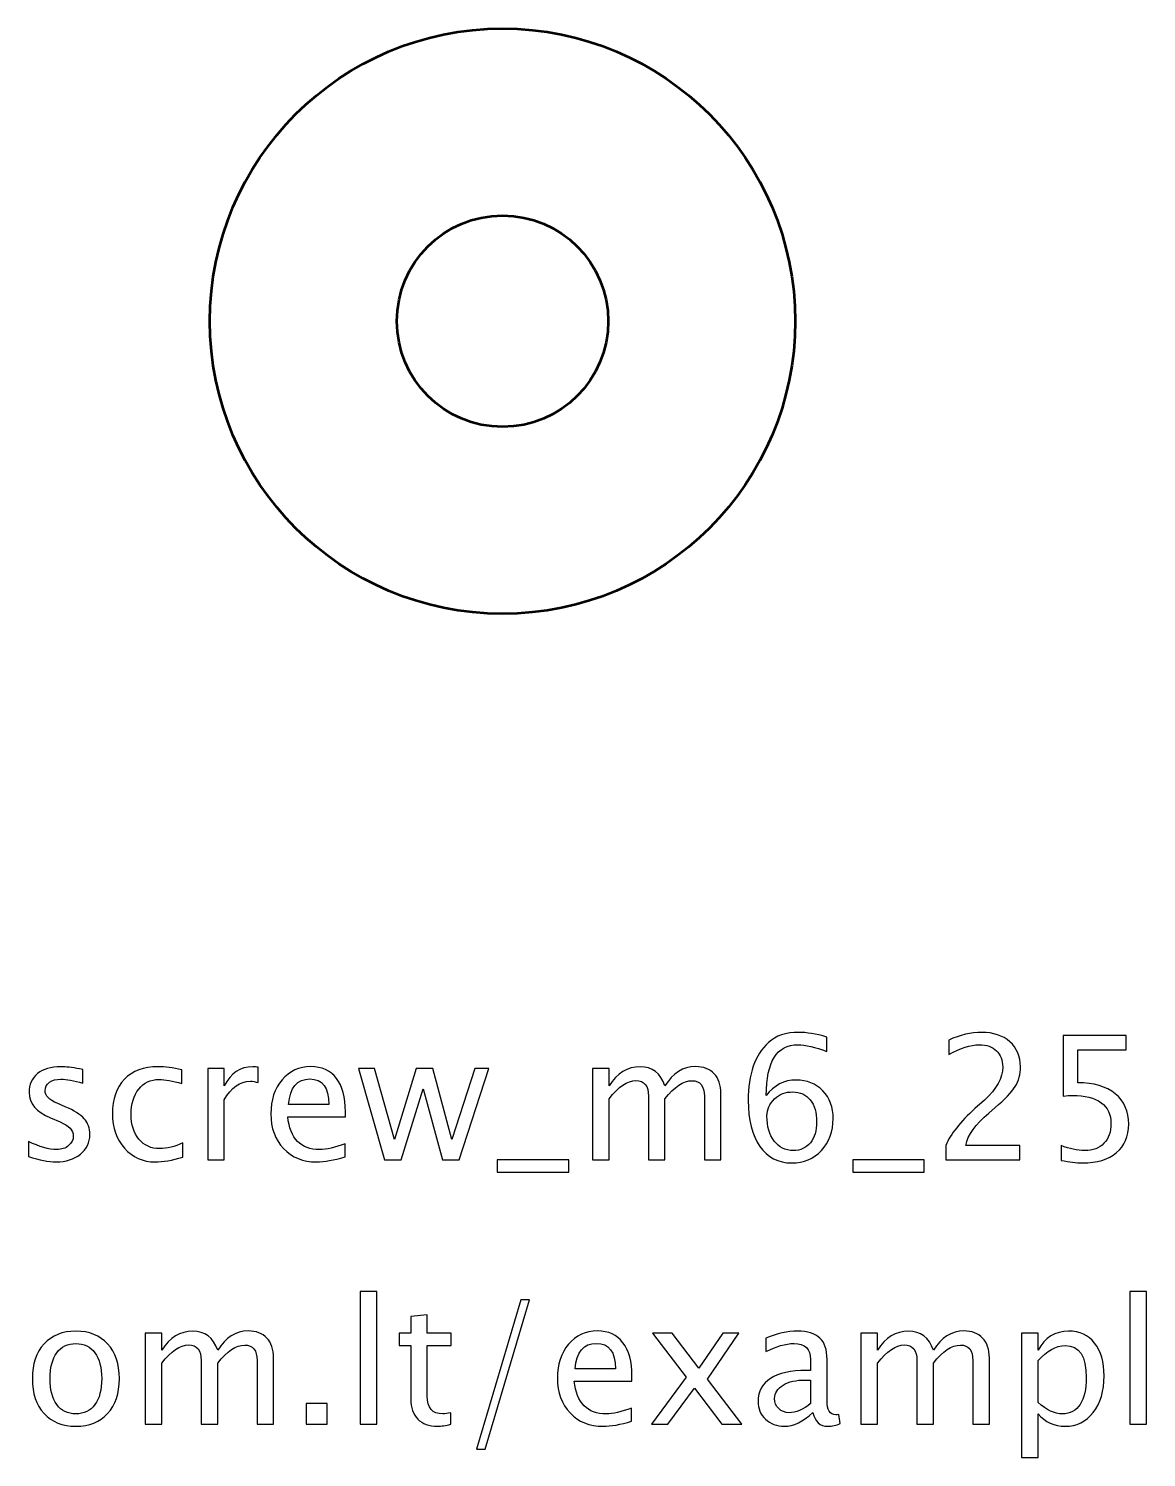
# Model space of a CAD drawing. Header units: centimetres. Extents: x -142 to 94, y -75 to 149.
# Drawn here: x -112.458 to -109.02, y 118.005 to 122.4 of the extents above; entities that cross this region are included whole.
import ezdxf

# ---------------------------------------------------------------- set-up
doc = ezdxf.new("R2010")
doc.units = ezdxf.units.CM
doc.header["$MEASUREMENT"] = 0
doc.layers.add('Layer 1', color=7, linetype='Continuous')

msp = doc.modelspace()

# ---------------------------------------------------------------- linework, layer by layer
at = {"layer": 'Layer 1', "lineweight": 53}
for centre, major_axis in [((-110.99999, 121.49999), (0, 0.90001)), ((-111, 121.5), (0, 0.325))]:
    msp.add_ellipse(centre, major_axis=major_axis, ratio=1, dxfattribs=at)
at = {"layer": 'Layer 1'}
for points, knots in [([(-110.18895, 119.1187), (-110.16461, 119.15019), (-110.13401, 119.16597), (-110.09714, 119.16597), (-110.09714, 119.16597), (-110.06372, 119.16597), (-110.03638, 119.15495), (-110.01503, 119.13281), (-110.01503, 119.13281), (-109.99379, 119.11068), (-109.98312, 119.08228), (-109.98312, 119.04762), (-109.98312, 119.04762), (-109.98312, 119.00784), (-109.99502, 118.97512), (-110.01891, 118.94946), (-110.01891, 118.94946), (-110.04281, 118.92379), (-110.07315, 118.91091), (-110.11011, 118.91091), (-110.11011, 118.91091), (-110.15209, 118.91091), (-110.18507, 118.92794), (-110.2088, 118.96189), (-110.2088, 118.96189), (-110.23261, 118.99593), (-110.24452, 119.04303), (-110.24452, 119.10309), (-110.24452, 119.10309), (-110.24452, 119.18405), (-110.2237, 119.24341), (-110.18216, 119.28133), (-110.18216, 119.28133), (-110.15958, 119.30215), (-110.12836, 119.31255), (-110.08859, 119.31255), (-110.08859, 119.31255), (-110.06548, 119.31255), (-110.03682, 119.30779), (-110.00268, 119.29827), (-110.00268, 119.29827), (-110.00268, 119.29827), (-110.00268, 119.25382), (-110.00268, 119.25382), (-110.00268, 119.25382), (-110.03876, 119.26758), (-110.06839, 119.27445), (-110.09167, 119.27445), (-110.09167, 119.27445), (-110.1565, 119.27445), (-110.18895, 119.22251), (-110.18895, 119.1187)], [0, 0, 0, 0, 0.0714286, 0.0714286, 0.0714286, 0.0714286, 0.1428571, 0.1428571, 0.1428571, 0.1428571, 0.2142857, 0.2142857, 0.2142857, 0.2142857, 0.2857143, 0.2857143, 0.2857143, 0.2857143, 0.3571429, 0.3571429, 0.3571429, 0.3571429, 0.4285714, 0.4285714, 0.4285714, 0.4285714, 0.5, 0.5, 0.5, 0.5, 0.5714286, 0.5714286, 0.5714286, 0.5714286, 0.6428571, 0.6428571, 0.6428571, 0.6428571, 0.7142857, 0.7142857, 0.7142857, 0.7142857, 0.7857143, 0.7857143, 0.7857143, 0.7857143, 0.8571429, 0.8571429, 0.8571429, 0.8571429, 1, 1, 1, 1]), ([(-109.63685, 118.92044), (-109.63685, 118.92044), (-109.63685, 118.96489), (-109.63685, 118.96489), (-109.63685, 118.96489), (-109.62203, 118.99955), (-109.59213, 119.03739), (-109.54707, 119.07822), (-109.54707, 119.07822), (-109.54707, 119.07822), (-109.51796, 119.10433), (-109.51796, 119.10433), (-109.51796, 119.10433), (-109.48048, 119.13837), (-109.46169, 119.17206), (-109.46169, 119.20557), (-109.46169, 119.20557), (-109.46169, 119.22701), (-109.46813, 119.24376), (-109.48092, 119.25602), (-109.48092, 119.25602), (-109.49371, 119.26828), (-109.51144, 119.27445), (-109.53393, 119.27445), (-109.53393, 119.27445), (-109.56021, 119.27445), (-109.59134, 119.2644), (-109.62732, 119.24429), (-109.62732, 119.24429), (-109.62732, 119.24429), (-109.62732, 119.28874), (-109.62732, 119.28874), (-109.62732, 119.28874), (-109.59337, 119.30462), (-109.55959, 119.31255), (-109.5259, 119.31255), (-109.5259, 119.31255), (-109.49009, 119.31255), (-109.46134, 119.30294), (-109.43964, 119.28363), (-109.43964, 119.28363), (-109.41804, 119.26431), (-109.40719, 119.23874), (-109.40719, 119.20681), (-109.40719, 119.20681), (-109.40719, 119.18388), (-109.41266, 119.16351), (-109.42359, 119.14578), (-109.42359, 119.14578), (-109.43462, 119.12796), (-109.45499, 119.10644), (-109.48489, 119.08104), (-109.48489, 119.08104), (-109.48489, 119.08104), (-109.50456, 119.06429), (-109.50456, 119.06429), (-109.50456, 119.06429), (-109.54548, 119.02963), (-109.56912, 118.99646), (-109.57547, 118.96489), (-109.57547, 118.96489), (-109.57547, 118.96489), (-109.40878, 118.96489), (-109.40878, 118.96489), (-109.40878, 118.96489), (-109.40878, 118.96489), (-109.40878, 118.92044), (-109.40878, 118.92044), (-109.40878, 118.92044), (-109.40878, 118.92044), (-109.63685, 118.92044), (-109.63685, 118.92044)], [0, 0, 0, 0, 0.0526316, 0.0526316, 0.0526316, 0.0526316, 0.1052632, 0.1052632, 0.1052632, 0.1052632, 0.1578947, 0.1578947, 0.1578947, 0.1578947, 0.2105263, 0.2105263, 0.2105263, 0.2105263, 0.2631579, 0.2631579, 0.2631579, 0.2631579, 0.3157895, 0.3157895, 0.3157895, 0.3157895, 0.3684211, 0.3684211, 0.3684211, 0.3684211, 0.4210526, 0.4210526, 0.4210526, 0.4210526, 0.4736842, 0.4736842, 0.4736842, 0.4736842, 0.5263158, 0.5263158, 0.5263158, 0.5263158, 0.5789474, 0.5789474, 0.5789474, 0.5789474, 0.6315789, 0.6315789, 0.6315789, 0.6315789, 0.6842105, 0.6842105, 0.6842105, 0.6842105, 0.7368421, 0.7368421, 0.7368421, 0.7368421, 0.7894737, 0.7894737, 0.7894737, 0.7894737, 0.8421053, 0.8421053, 0.8421053, 0.8421053, 0.8947368, 0.8947368, 0.8947368, 0.8947368, 1, 1, 1, 1]), ([(-109.2816, 118.91885), (-109.2816, 118.91885), (-109.2816, 118.96436), (-109.2816, 118.96436), (-109.2816, 118.96436), (-109.25629, 118.95413), (-109.2323, 118.94902), (-109.20937, 118.94902), (-109.20937, 118.94902), (-109.18432, 118.94902), (-109.16457, 118.95642), (-109.15019, 118.97124), (-109.15019, 118.97124), (-109.13581, 118.98606), (-109.12867, 119.00643), (-109.12867, 119.03236), (-109.12867, 119.03236), (-109.12867, 119.06023), (-109.13881, 119.08157), (-109.1591, 119.0963), (-109.1591, 119.0963), (-109.17938, 119.11103), (-109.20875, 119.11835), (-109.24712, 119.11835), (-109.24712, 119.11835), (-109.25602, 119.11835), (-109.26546, 119.11773), (-109.27525, 119.1165), (-109.27525, 119.1165), (-109.27525, 119.1165), (-109.27525, 119.30303), (-109.27525, 119.30303), (-109.27525, 119.30303), (-109.27525, 119.30303), (-109.08157, 119.30303), (-109.08157, 119.30303), (-109.08157, 119.30303), (-109.08157, 119.30303), (-109.08157, 119.25858), (-109.08157, 119.25858), (-109.08157, 119.25858), (-109.08157, 119.25858), (-109.2308, 119.25858), (-109.2308, 119.25858), (-109.2308, 119.25858), (-109.2308, 119.25858), (-109.2308, 119.15751), (-109.2308, 119.15751), (-109.2308, 119.15751), (-109.18159, 119.15751), (-109.14322, 119.14622), (-109.11562, 119.12364), (-109.11562, 119.12364), (-109.08801, 119.10115), (-109.07417, 119.06993), (-109.07417, 119.02998), (-109.07417, 119.02998), (-109.07417, 118.99276), (-109.08669, 118.96366), (-109.11174, 118.94258), (-109.11174, 118.94258), (-109.13679, 118.9215), (-109.17136, 118.91091), (-109.21546, 118.91091), (-109.21546, 118.91091), (-109.23512, 118.91091), (-109.25717, 118.91356), (-109.2816, 118.91885)], [0, 0, 0, 0, 0.0555556, 0.0555556, 0.0555556, 0.0555556, 0.1111111, 0.1111111, 0.1111111, 0.1111111, 0.1666667, 0.1666667, 0.1666667, 0.1666667, 0.2222222, 0.2222222, 0.2222222, 0.2222222, 0.2777778, 0.2777778, 0.2777778, 0.2777778, 0.3333333, 0.3333333, 0.3333333, 0.3333333, 0.3888889, 0.3888889, 0.3888889, 0.3888889, 0.4444444, 0.4444444, 0.4444444, 0.4444444, 0.5, 0.5, 0.5, 0.5, 0.5555556, 0.5555556, 0.5555556, 0.5555556, 0.6111111, 0.6111111, 0.6111111, 0.6111111, 0.6666667, 0.6666667, 0.6666667, 0.6666667, 0.7222222, 0.7222222, 0.7222222, 0.7222222, 0.7777778, 0.7777778, 0.7777778, 0.7777778, 0.8333333, 0.8333333, 0.8333333, 0.8333333, 0.8888889, 0.8888889, 0.8888889, 0.8888889, 1, 1, 1, 1]), ([(-112.45778, 118.93049), (-112.45778, 118.93049), (-112.45778, 118.97706), (-112.45778, 118.97706), (-112.45778, 118.97706), (-112.42453, 118.96048), (-112.39569, 118.95219), (-112.37109, 118.95219), (-112.37109, 118.95219), (-112.35645, 118.95219), (-112.34428, 118.95616), (-112.33466, 118.9641), (-112.33466, 118.9641), (-112.32505, 118.97195), (-112.3202, 118.98182), (-112.3202, 118.99373), (-112.3202, 118.99373), (-112.3202, 119.0111), (-112.33369, 119.02548), (-112.36068, 119.03686), (-112.36068, 119.03686), (-112.36068, 119.03686), (-112.3904, 119.04947), (-112.3904, 119.04947), (-112.3904, 119.04947), (-112.43424, 119.06764), (-112.4562, 119.09392), (-112.4562, 119.12805), (-112.4562, 119.12805), (-112.4562, 119.15248), (-112.44755, 119.17171), (-112.43027, 119.18573), (-112.43027, 119.18573), (-112.41298, 119.19975), (-112.38926, 119.20672), (-112.35918, 119.20672), (-112.35918, 119.20672), (-112.34357, 119.20672), (-112.32417, 119.2046), (-112.30115, 119.20028), (-112.30115, 119.20028), (-112.30115, 119.20028), (-112.29057, 119.19825), (-112.29057, 119.19825), (-112.29057, 119.19825), (-112.29057, 119.19825), (-112.29057, 119.15592), (-112.29057, 119.15592), (-112.29057, 119.15592), (-112.31888, 119.16439), (-112.34145, 119.16862), (-112.3583, 119.16862), (-112.3583, 119.16862), (-112.37312, 119.16862), (-112.38485, 119.16536), (-112.39375, 119.15892), (-112.39375, 119.15892), (-112.40257, 119.15248), (-112.40698, 119.14384), (-112.40698, 119.13299), (-112.40698, 119.13299), (-112.40698, 119.11773), (-112.39464, 119.10477), (-112.36985, 119.09427), (-112.36985, 119.09427), (-112.36985, 119.09427), (-112.34542, 119.08395), (-112.34542, 119.08395), (-112.34542, 119.08395), (-112.31773, 119.07231), (-112.29815, 119.05996), (-112.28669, 119.047), (-112.28669, 119.047), (-112.27513, 119.03404), (-112.2694, 119.01781), (-112.2694, 118.9984), (-112.2694, 118.9984), (-112.2694, 118.9738), (-112.2791, 118.9536), (-112.29859, 118.93781), (-112.29859, 118.93781), (-112.31799, 118.92203), (-112.34287, 118.91409), (-112.37312, 118.91409), (-112.37312, 118.91409), (-112.3964, 118.91409), (-112.42453, 118.91956), (-112.45778, 118.93049)], [0, 0, 0, 0, 0.0434783, 0.0434783, 0.0434783, 0.0434783, 0.0869565, 0.0869565, 0.0869565, 0.0869565, 0.1304348, 0.1304348, 0.1304348, 0.1304348, 0.173913, 0.173913, 0.173913, 0.173913, 0.2173913, 0.2173913, 0.2173913, 0.2173913, 0.2608696, 0.2608696, 0.2608696, 0.2608696, 0.3043478, 0.3043478, 0.3043478, 0.3043478, 0.3478261, 0.3478261, 0.3478261, 0.3478261, 0.3913043, 0.3913043, 0.3913043, 0.3913043, 0.4347826, 0.4347826, 0.4347826, 0.4347826, 0.4782609, 0.4782609, 0.4782609, 0.4782609, 0.5217391, 0.5217391, 0.5217391, 0.5217391, 0.5652174, 0.5652174, 0.5652174, 0.5652174, 0.6086957, 0.6086957, 0.6086957, 0.6086957, 0.6521739, 0.6521739, 0.6521739, 0.6521739, 0.6956522, 0.6956522, 0.6956522, 0.6956522, 0.7391304, 0.7391304, 0.7391304, 0.7391304, 0.7826087, 0.7826087, 0.7826087, 0.7826087, 0.826087, 0.826087, 0.826087, 0.826087, 0.8695652, 0.8695652, 0.8695652, 0.8695652, 0.9130435, 0.9130435, 0.9130435, 0.9130435, 1, 1, 1, 1]), ([(-111.98321, 118.92891), (-112.0161, 118.91903), (-112.0445, 118.91409), (-112.0684, 118.91409), (-112.0684, 118.91409), (-112.10633, 118.91409), (-112.13772, 118.92811), (-112.16268, 118.95607), (-112.16268, 118.95607), (-112.18764, 118.98412), (-112.20016, 119.01948), (-112.20016, 119.06208), (-112.20016, 119.06208), (-112.20016, 119.10759), (-112.18782, 119.14313), (-112.16312, 119.16853), (-112.16312, 119.16853), (-112.13843, 119.19402), (-112.10394, 119.20672), (-112.05967, 119.20672), (-112.05967, 119.20672), (-112.03789, 119.20672), (-112.01337, 119.20372), (-111.98638, 119.19773), (-111.98638, 119.19773), (-111.98638, 119.19773), (-111.98638, 119.15486), (-111.98638, 119.15486), (-111.98638, 119.15486), (-112.01504, 119.16333), (-112.03842, 119.16756), (-112.05641, 119.16756), (-112.05641, 119.16756), (-112.08251, 119.16756), (-112.10341, 119.15777), (-112.11903, 119.13828), (-112.11903, 119.13828), (-112.13464, 119.11879), (-112.14249, 119.09277), (-112.14249, 119.06032), (-112.14249, 119.06032), (-112.14249, 119.02883), (-112.13437, 119.00343), (-112.11823, 118.98394), (-112.11823, 118.98394), (-112.10209, 118.96454), (-112.08101, 118.95484), (-112.05482, 118.95484), (-112.05482, 118.95484), (-112.03162, 118.95484), (-112.00781, 118.96083), (-111.98321, 118.97283), (-111.98321, 118.97283), (-111.98321, 118.97283), (-111.98321, 118.92891), (-111.98321, 118.92891)], [0, 0, 0, 0, 0.0666667, 0.0666667, 0.0666667, 0.0666667, 0.1333333, 0.1333333, 0.1333333, 0.1333333, 0.2, 0.2, 0.2, 0.2, 0.2666667, 0.2666667, 0.2666667, 0.2666667, 0.3333333, 0.3333333, 0.3333333, 0.3333333, 0.4, 0.4, 0.4, 0.4, 0.4666667, 0.4666667, 0.4666667, 0.4666667, 0.5333333, 0.5333333, 0.5333333, 0.5333333, 0.6, 0.6, 0.6, 0.6, 0.6666667, 0.6666667, 0.6666667, 0.6666667, 0.7333333, 0.7333333, 0.7333333, 0.7333333, 0.8, 0.8, 0.8, 0.8, 0.8666667, 0.8666667, 0.8666667, 0.8666667, 1, 1, 1, 1]), ([(-111.90692, 118.92044), (-111.90692, 118.92044), (-111.90692, 119.2009), (-111.90692, 119.2009), (-111.90692, 119.2009), (-111.90692, 119.2009), (-111.85612, 119.2009), (-111.85612, 119.2009), (-111.85612, 119.2009), (-111.85612, 119.2009), (-111.85612, 119.14789), (-111.85612, 119.14789), (-111.85612, 119.14789), (-111.83592, 119.18714), (-111.80664, 119.20672), (-111.76819, 119.20672), (-111.76819, 119.20672), (-111.76299, 119.20672), (-111.75752, 119.20628), (-111.75187, 119.2054), (-111.75187, 119.2054), (-111.75187, 119.2054), (-111.75187, 119.15786), (-111.75187, 119.15786), (-111.75187, 119.15786), (-111.76069, 119.16077), (-111.76845, 119.16227), (-111.77516, 119.16227), (-111.77516, 119.16227), (-111.80744, 119.16227), (-111.83442, 119.14322), (-111.85612, 119.10503), (-111.85612, 119.10503), (-111.85612, 119.10503), (-111.85612, 118.92044), (-111.85612, 118.92044), (-111.85612, 118.92044), (-111.85612, 118.92044), (-111.90692, 118.92044), (-111.90692, 118.92044)], [0, 0, 0, 0, 0.0909091, 0.0909091, 0.0909091, 0.0909091, 0.1818182, 0.1818182, 0.1818182, 0.1818182, 0.2727273, 0.2727273, 0.2727273, 0.2727273, 0.3636364, 0.3636364, 0.3636364, 0.3636364, 0.4545455, 0.4545455, 0.4545455, 0.4545455, 0.5454545, 0.5454545, 0.5454545, 0.5454545, 0.6363636, 0.6363636, 0.6363636, 0.6363636, 0.7272727, 0.7272727, 0.7272727, 0.7272727, 0.8181818, 0.8181818, 0.8181818, 0.8181818, 1, 1, 1, 1]), ([(-111.48455, 118.92944), (-111.51868, 118.91921), (-111.54788, 118.91409), (-111.57222, 118.91409), (-111.57222, 118.91409), (-111.61376, 118.91409), (-111.64754, 118.92785), (-111.67355, 118.95528), (-111.67355, 118.95528), (-111.69957, 118.98271), (-111.71262, 119.01825), (-111.71262, 119.06199), (-111.71262, 119.06199), (-111.71262, 119.10441), (-111.70116, 119.13925), (-111.67814, 119.1665), (-111.67814, 119.1665), (-111.65512, 119.19367), (-111.62566, 119.20725), (-111.58977, 119.20725), (-111.58977, 119.20725), (-111.55581, 119.20725), (-111.52953, 119.19517), (-111.51101, 119.171), (-111.51101, 119.171), (-111.49249, 119.14684), (-111.48323, 119.11262), (-111.48323, 119.06825), (-111.48323, 119.06825), (-111.48323, 119.06825), (-111.48349, 119.05273), (-111.48349, 119.05273), (-111.48349, 119.05273), (-111.48349, 119.05273), (-111.66077, 119.05273), (-111.66077, 119.05273), (-111.66077, 119.05273), (-111.65336, 118.9857), (-111.62064, 118.95219), (-111.56269, 118.95219), (-111.56269, 118.95219), (-111.54144, 118.95219), (-111.51542, 118.95819), (-111.48455, 118.97018), (-111.48455, 118.97018), (-111.48455, 118.97018), (-111.48455, 118.92944), (-111.48455, 118.92944)], [0, 0, 0, 0, 0.0769231, 0.0769231, 0.0769231, 0.0769231, 0.1538462, 0.1538462, 0.1538462, 0.1538462, 0.2307692, 0.2307692, 0.2307692, 0.2307692, 0.3076923, 0.3076923, 0.3076923, 0.3076923, 0.3846154, 0.3846154, 0.3846154, 0.3846154, 0.4615385, 0.4615385, 0.4615385, 0.4615385, 0.5384615, 0.5384615, 0.5384615, 0.5384615, 0.6153846, 0.6153846, 0.6153846, 0.6153846, 0.6923077, 0.6923077, 0.6923077, 0.6923077, 0.7692308, 0.7692308, 0.7692308, 0.7692308, 0.8461538, 0.8461538, 0.8461538, 0.8461538, 1, 1, 1, 1]), ([(-111.36275, 118.92044), (-111.36275, 118.92044), (-111.44318, 119.2009), (-111.44318, 119.2009), (-111.44318, 119.2009), (-111.44318, 119.2009), (-111.39362, 119.2009), (-111.39362, 119.2009), (-111.39362, 119.2009), (-111.39362, 119.2009), (-111.33197, 118.98315), (-111.33197, 118.98315), (-111.33197, 118.98315), (-111.33197, 118.98315), (-111.26547, 119.2009), (-111.26547, 119.2009), (-111.26547, 119.2009), (-111.26547, 119.2009), (-111.21467, 119.2009), (-111.21467, 119.2009), (-111.21467, 119.2009), (-111.21467, 119.2009), (-111.15621, 118.9835), (-111.15621, 118.9835), (-111.15621, 118.9835), (-111.15621, 118.9835), (-111.08548, 119.2009), (-111.08548, 119.2009), (-111.08548, 119.2009), (-111.08548, 119.2009), (-111.04208, 119.2009), (-111.04208, 119.2009), (-111.04208, 119.2009), (-111.04208, 119.2009), (-111.13363, 118.92044), (-111.13363, 118.92044), (-111.13363, 118.92044), (-111.13363, 118.92044), (-111.18442, 118.92044), (-111.18442, 118.92044), (-111.18442, 118.92044), (-111.18442, 118.92044), (-111.24457, 119.13916), (-111.24457, 119.13916), (-111.24457, 119.13916), (-111.24457, 119.13916), (-111.31195, 118.92044), (-111.31195, 118.92044), (-111.31195, 118.92044), (-111.31195, 118.92044), (-111.36275, 118.92044), (-111.36275, 118.92044)], [0, 0, 0, 0, 0.0714286, 0.0714286, 0.0714286, 0.0714286, 0.1428571, 0.1428571, 0.1428571, 0.1428571, 0.2142857, 0.2142857, 0.2142857, 0.2142857, 0.2857143, 0.2857143, 0.2857143, 0.2857143, 0.3571429, 0.3571429, 0.3571429, 0.3571429, 0.4285714, 0.4285714, 0.4285714, 0.4285714, 0.5, 0.5, 0.5, 0.5, 0.5714286, 0.5714286, 0.5714286, 0.5714286, 0.6428571, 0.6428571, 0.6428571, 0.6428571, 0.7142857, 0.7142857, 0.7142857, 0.7142857, 0.7857143, 0.7857143, 0.7857143, 0.7857143, 0.8571429, 0.8571429, 0.8571429, 0.8571429, 1, 1, 1, 1]), ([(-110.72324, 118.92044), (-110.72324, 118.92044), (-110.72324, 119.2009), (-110.72324, 119.2009), (-110.72324, 119.2009), (-110.72324, 119.2009), (-110.67244, 119.2009), (-110.67244, 119.2009), (-110.67244, 119.2009), (-110.67244, 119.2009), (-110.67244, 119.14789), (-110.67244, 119.14789), (-110.67244, 119.14789), (-110.64766, 119.18714), (-110.61591, 119.20672), (-110.57701, 119.20672), (-110.57701, 119.20672), (-110.53953, 119.20672), (-110.51404, 119.18714), (-110.50046, 119.14789), (-110.50046, 119.14789), (-110.47639, 119.18749), (-110.44499, 119.20725), (-110.40645, 119.20725), (-110.40645, 119.20725), (-110.38185, 119.20725), (-110.36271, 119.20002), (-110.34904, 119.18547), (-110.34904, 119.18547), (-110.33537, 119.17091), (-110.32849, 119.15054), (-110.32849, 119.12435), (-110.32849, 119.12435), (-110.32849, 119.12435), (-110.32849, 118.92044), (-110.32849, 118.92044), (-110.32849, 118.92044), (-110.32849, 118.92044), (-110.37929, 118.92044), (-110.37929, 118.92044), (-110.37929, 118.92044), (-110.37929, 118.92044), (-110.37929, 119.11597), (-110.37929, 119.11597), (-110.37929, 119.11597), (-110.37929, 119.14789), (-110.39199, 119.16386), (-110.41739, 119.16386), (-110.41739, 119.16386), (-110.44376, 119.16386), (-110.47145, 119.14525), (-110.50046, 119.10794), (-110.50046, 119.10794), (-110.50046, 119.10794), (-110.50046, 118.92044), (-110.50046, 118.92044), (-110.50046, 118.92044), (-110.50046, 118.92044), (-110.55126, 118.92044), (-110.55126, 118.92044), (-110.55126, 118.92044), (-110.55126, 118.92044), (-110.55126, 119.11614), (-110.55126, 119.11614), (-110.55126, 119.11614), (-110.55126, 119.14834), (-110.56414, 119.16439), (-110.58998, 119.16439), (-110.58998, 119.16439), (-110.61564, 119.16439), (-110.64316, 119.14569), (-110.67244, 119.10821), (-110.67244, 119.10821), (-110.67244, 119.10821), (-110.67244, 118.92044), (-110.67244, 118.92044), (-110.67244, 118.92044), (-110.67244, 118.92044), (-110.72324, 118.92044), (-110.72324, 118.92044)], [0, 0, 0, 0, 0.047619, 0.047619, 0.047619, 0.047619, 0.0952381, 0.0952381, 0.0952381, 0.0952381, 0.1428571, 0.1428571, 0.1428571, 0.1428571, 0.1904762, 0.1904762, 0.1904762, 0.1904762, 0.2380952, 0.2380952, 0.2380952, 0.2380952, 0.2857143, 0.2857143, 0.2857143, 0.2857143, 0.3333333, 0.3333333, 0.3333333, 0.3333333, 0.3809524, 0.3809524, 0.3809524, 0.3809524, 0.4285714, 0.4285714, 0.4285714, 0.4285714, 0.4761905, 0.4761905, 0.4761905, 0.4761905, 0.5238095, 0.5238095, 0.5238095, 0.5238095, 0.5714286, 0.5714286, 0.5714286, 0.5714286, 0.6190476, 0.6190476, 0.6190476, 0.6190476, 0.6666667, 0.6666667, 0.6666667, 0.6666667, 0.7142857, 0.7142857, 0.7142857, 0.7142857, 0.7619048, 0.7619048, 0.7619048, 0.7619048, 0.8095238, 0.8095238, 0.8095238, 0.8095238, 0.8571429, 0.8571429, 0.8571429, 0.8571429, 0.9047619, 0.9047619, 0.9047619, 0.9047619, 1, 1, 1, 1]), ([(-111.65812, 119.09083), (-111.65812, 119.09083), (-111.53429, 119.09083), (-111.53429, 119.09083), (-111.53429, 119.09083), (-111.53429, 119.14304), (-111.55379, 119.16915), (-111.59268, 119.16915), (-111.59268, 119.16915), (-111.63184, 119.16915), (-111.65362, 119.14304), (-111.65812, 119.09083)], [0, 0, 0, 0, 0.25, 0.25, 0.25, 0.25, 0.5, 0.5, 0.5, 0.5, 1, 1, 1, 1]), ([(-110.03391, 119.03756), (-110.03391, 119.06587), (-110.04043, 119.08828), (-110.05357, 119.10477), (-110.05357, 119.10477), (-110.06671, 119.12126), (-110.08471, 119.12946), (-110.10755, 119.12946), (-110.10755, 119.12946), (-110.12933, 119.12946), (-110.14794, 119.12223), (-110.16346, 119.10768), (-110.16346, 119.10768), (-110.17907, 119.09321), (-110.18684, 119.07575), (-110.18684, 119.05538), (-110.18684, 119.05538), (-110.18684, 119.02328), (-110.17943, 118.99752), (-110.1647, 118.97812), (-110.1647, 118.97812), (-110.14988, 118.95872), (-110.1303, 118.94902), (-110.10596, 118.94902), (-110.10596, 118.94902), (-110.08382, 118.94902), (-110.06627, 118.95695), (-110.05331, 118.97283), (-110.05331, 118.97283), (-110.04034, 118.9887), (-110.03391, 119.01031), (-110.03391, 119.03756)], [0, 0, 0, 0, 0.1111111, 0.1111111, 0.1111111, 0.1111111, 0.2222222, 0.2222222, 0.2222222, 0.2222222, 0.3333333, 0.3333333, 0.3333333, 0.3333333, 0.4444444, 0.4444444, 0.4444444, 0.4444444, 0.5555556, 0.5555556, 0.5555556, 0.5555556, 0.6666667, 0.6666667, 0.6666667, 0.6666667, 0.7777778, 0.7777778, 0.7777778, 0.7777778, 1, 1, 1, 1]), ([(-111.0164, 118.88234), (-111.0164, 118.88234), (-111.0164, 118.92044), (-111.0164, 118.92044), (-111.0164, 118.92044), (-111.0164, 118.92044), (-110.79627, 118.92044), (-110.79627, 118.92044), (-110.79627, 118.92044), (-110.79627, 118.92044), (-110.79627, 118.88234), (-110.79627, 118.88234), (-110.79627, 118.88234), (-110.79627, 118.88234), (-111.0164, 118.88234), (-111.0164, 118.88234)], [0, 0, 0, 0, 0.2, 0.2, 0.2, 0.2, 0.4, 0.4, 0.4, 0.4, 0.6, 0.6, 0.6, 0.6, 1, 1, 1, 1]), ([(-109.92313, 118.88234), (-109.92313, 118.88234), (-109.92313, 118.92044), (-109.92313, 118.92044), (-109.92313, 118.92044), (-109.92313, 118.92044), (-109.703, 118.92044), (-109.703, 118.92044), (-109.703, 118.92044), (-109.703, 118.92044), (-109.703, 118.88234), (-109.703, 118.88234), (-109.703, 118.88234), (-109.703, 118.88234), (-109.92313, 118.88234), (-109.92313, 118.88234)], [0, 0, 0, 0, 0.2, 0.2, 0.2, 0.2, 0.4, 0.4, 0.4, 0.4, 0.6, 0.6, 0.6, 0.6, 1, 1, 1, 1]), ([(-111.43746, 118.10729), (-111.43746, 118.10729), (-111.43746, 118.51528), (-111.43746, 118.51528), (-111.43746, 118.51528), (-111.43746, 118.51528), (-111.38666, 118.51528), (-111.38666, 118.51528), (-111.38666, 118.51528), (-111.38666, 118.51528), (-111.38666, 118.10729), (-111.38666, 118.10729), (-111.38666, 118.10729), (-111.38666, 118.10729), (-111.43746, 118.10729), (-111.43746, 118.10729)], [0, 0, 0, 0, 0.2, 0.2, 0.2, 0.2, 0.4, 0.4, 0.4, 0.4, 0.6, 0.6, 0.6, 0.6, 1, 1, 1, 1]), ([(-111.08027, 118.03056), (-111.08027, 118.03056), (-110.94418, 118.48988), (-110.94418, 118.48988), (-110.94418, 118.48988), (-110.94418, 118.48988), (-110.91729, 118.48988), (-110.91729, 118.48988), (-110.91729, 118.48988), (-110.91729, 118.48988), (-111.05337, 118.03056), (-111.05337, 118.03056), (-111.05337, 118.03056), (-111.05337, 118.03056), (-111.08027, 118.03056), (-111.08027, 118.03056)], [0, 0, 0, 0, 0.2, 0.2, 0.2, 0.2, 0.4, 0.4, 0.4, 0.4, 0.6, 0.6, 0.6, 0.6, 1, 1, 1, 1]), ([(-109.07048, 118.10729), (-109.07048, 118.10729), (-109.07048, 118.51528), (-109.07048, 118.51528), (-109.07048, 118.51528), (-109.07048, 118.51528), (-109.01968, 118.51528), (-109.01968, 118.51528), (-109.01968, 118.51528), (-109.01968, 118.51528), (-109.01968, 118.10729), (-109.01968, 118.10729), (-109.01968, 118.10729), (-109.01968, 118.10729), (-109.07048, 118.10729), (-109.07048, 118.10729)], [0, 0, 0, 0, 0.2, 0.2, 0.2, 0.2, 0.4, 0.4, 0.4, 0.4, 0.6, 0.6, 0.6, 0.6, 1, 1, 1, 1]), ([(-111.15912, 118.10738), (-111.17482, 118.10306), (-111.18849, 118.10094), (-111.20004, 118.10094), (-111.20004, 118.10094), (-111.22597, 118.10094), (-111.24616, 118.10835), (-111.26063, 118.12317), (-111.26063, 118.12317), (-111.27518, 118.13798), (-111.28241, 118.15853), (-111.28241, 118.1849), (-111.28241, 118.1849), (-111.28241, 118.1849), (-111.28241, 118.34965), (-111.28241, 118.34965), (-111.28241, 118.34965), (-111.28241, 118.34965), (-111.31751, 118.34965), (-111.31751, 118.34965), (-111.31751, 118.34965), (-111.31751, 118.34965), (-111.31751, 118.38775), (-111.31751, 118.38775), (-111.31751, 118.38775), (-111.31751, 118.38775), (-111.28241, 118.38775), (-111.28241, 118.38775), (-111.28241, 118.38775), (-111.28241, 118.38775), (-111.28241, 118.43846), (-111.28241, 118.43846), (-111.28241, 118.43846), (-111.28241, 118.43846), (-111.23161, 118.44331), (-111.23161, 118.44331), (-111.23161, 118.44331), (-111.23161, 118.44331), (-111.23161, 118.38775), (-111.23161, 118.38775), (-111.23161, 118.38775), (-111.23161, 118.38775), (-111.15806, 118.38775), (-111.15806, 118.38775), (-111.15806, 118.38775), (-111.15806, 118.38775), (-111.15806, 118.34965), (-111.15806, 118.34965), (-111.15806, 118.34965), (-111.15806, 118.34965), (-111.23161, 118.34965), (-111.23161, 118.34965), (-111.23161, 118.34965), (-111.23161, 118.34965), (-111.23161, 118.19407), (-111.23161, 118.19407), (-111.23161, 118.19407), (-111.23161, 118.15738), (-111.21565, 118.13904), (-111.18381, 118.13904), (-111.18381, 118.13904), (-111.17702, 118.13904), (-111.16882, 118.14019), (-111.15912, 118.14239), (-111.15912, 118.14239), (-111.15912, 118.14239), (-111.15912, 118.10738), (-111.15912, 118.10738)], [0, 0, 0, 0, 0.0555556, 0.0555556, 0.0555556, 0.0555556, 0.1111111, 0.1111111, 0.1111111, 0.1111111, 0.1666667, 0.1666667, 0.1666667, 0.1666667, 0.2222222, 0.2222222, 0.2222222, 0.2222222, 0.2777778, 0.2777778, 0.2777778, 0.2777778, 0.3333333, 0.3333333, 0.3333333, 0.3333333, 0.3888889, 0.3888889, 0.3888889, 0.3888889, 0.4444444, 0.4444444, 0.4444444, 0.4444444, 0.5, 0.5, 0.5, 0.5, 0.5555556, 0.5555556, 0.5555556, 0.5555556, 0.6111111, 0.6111111, 0.6111111, 0.6111111, 0.6666667, 0.6666667, 0.6666667, 0.6666667, 0.7222222, 0.7222222, 0.7222222, 0.7222222, 0.7777778, 0.7777778, 0.7777778, 0.7777778, 0.8333333, 0.8333333, 0.8333333, 0.8333333, 0.8888889, 0.8888889, 0.8888889, 0.8888889, 1, 1, 1, 1]), ([(-112.31235, 118.10094), (-112.35354, 118.10094), (-112.38617, 118.11408), (-112.41016, 118.14036), (-112.41016, 118.14036), (-112.43424, 118.16665), (-112.44623, 118.20236), (-112.44623, 118.24743), (-112.44623, 118.24743), (-112.44623, 118.29241), (-112.43424, 118.32804), (-112.41016, 118.35424), (-112.41016, 118.35424), (-112.38617, 118.38043), (-112.35354, 118.39357), (-112.31235, 118.39357), (-112.31235, 118.39357), (-112.27117, 118.39357), (-112.23854, 118.38043), (-112.21455, 118.35424), (-112.21455, 118.35424), (-112.19048, 118.32804), (-112.17848, 118.29241), (-112.17848, 118.24743), (-112.17848, 118.24743), (-112.17848, 118.20236), (-112.19048, 118.16665), (-112.21455, 118.14036), (-112.21455, 118.14036), (-112.23854, 118.11408), (-112.27117, 118.10094), (-112.31235, 118.10094)], [0, 0, 0, 0, 0.1111111, 0.1111111, 0.1111111, 0.1111111, 0.2222222, 0.2222222, 0.2222222, 0.2222222, 0.3333333, 0.3333333, 0.3333333, 0.3333333, 0.4444444, 0.4444444, 0.4444444, 0.4444444, 0.5555556, 0.5555556, 0.5555556, 0.5555556, 0.6666667, 0.6666667, 0.6666667, 0.6666667, 0.7777778, 0.7777778, 0.7777778, 0.7777778, 1, 1, 1, 1]), ([(-112.31244, 118.13904), (-112.28731, 118.13904), (-112.26773, 118.14848), (-112.25379, 118.16744), (-112.25379, 118.16744), (-112.23995, 118.18631), (-112.23298, 118.21304), (-112.23298, 118.24743), (-112.23298, 118.24743), (-112.23298, 118.28174), (-112.23995, 118.30837), (-112.25379, 118.32725), (-112.25379, 118.32725), (-112.26773, 118.34603), (-112.28731, 118.35547), (-112.31244, 118.35547), (-112.31244, 118.35547), (-112.33767, 118.35547), (-112.35725, 118.34603), (-112.371, 118.32725), (-112.371, 118.32725), (-112.38485, 118.30837), (-112.39173, 118.28174), (-112.39173, 118.24743), (-112.39173, 118.24743), (-112.39173, 118.21304), (-112.38485, 118.18631), (-112.371, 118.16744), (-112.371, 118.16744), (-112.35725, 118.14848), (-112.33767, 118.13904), (-112.31244, 118.13904)], [0, 0, 0, 0, 0.1111111, 0.1111111, 0.1111111, 0.1111111, 0.2222222, 0.2222222, 0.2222222, 0.2222222, 0.3333333, 0.3333333, 0.3333333, 0.3333333, 0.4444444, 0.4444444, 0.4444444, 0.4444444, 0.5555556, 0.5555556, 0.5555556, 0.5555556, 0.6666667, 0.6666667, 0.6666667, 0.6666667, 0.7777778, 0.7777778, 0.7777778, 0.7777778, 1, 1, 1, 1]), ([(-112.09892, 118.10729), (-112.09892, 118.10729), (-112.09892, 118.38775), (-112.09892, 118.38775), (-112.09892, 118.38775), (-112.09892, 118.38775), (-112.04812, 118.38775), (-112.04812, 118.38775), (-112.04812, 118.38775), (-112.04812, 118.38775), (-112.04812, 118.33474), (-112.04812, 118.33474), (-112.04812, 118.33474), (-112.02334, 118.37399), (-111.99159, 118.39357), (-111.95269, 118.39357), (-111.95269, 118.39357), (-111.91521, 118.39357), (-111.88972, 118.37399), (-111.87614, 118.33474), (-111.87614, 118.33474), (-111.85207, 118.37434), (-111.82067, 118.3941), (-111.78213, 118.3941), (-111.78213, 118.3941), (-111.75753, 118.3941), (-111.73839, 118.38687), (-111.72472, 118.37232), (-111.72472, 118.37232), (-111.71105, 118.35776), (-111.70417, 118.33739), (-111.70417, 118.3112), (-111.70417, 118.3112), (-111.70417, 118.3112), (-111.70417, 118.10729), (-111.70417, 118.10729), (-111.70417, 118.10729), (-111.70417, 118.10729), (-111.75497, 118.10729), (-111.75497, 118.10729), (-111.75497, 118.10729), (-111.75497, 118.10729), (-111.75497, 118.30282), (-111.75497, 118.30282), (-111.75497, 118.30282), (-111.75497, 118.33474), (-111.76767, 118.35071), (-111.79307, 118.35071), (-111.79307, 118.35071), (-111.81944, 118.35071), (-111.84713, 118.3321), (-111.87614, 118.29479), (-111.87614, 118.29479), (-111.87614, 118.29479), (-111.87614, 118.10729), (-111.87614, 118.10729), (-111.87614, 118.10729), (-111.87614, 118.10729), (-111.92694, 118.10729), (-111.92694, 118.10729), (-111.92694, 118.10729), (-111.92694, 118.10729), (-111.92694, 118.30299), (-111.92694, 118.30299), (-111.92694, 118.30299), (-111.92694, 118.33519), (-111.93982, 118.35124), (-111.96566, 118.35124), (-111.96566, 118.35124), (-111.99132, 118.35124), (-112.01884, 118.33254), (-112.04812, 118.29506), (-112.04812, 118.29506), (-112.04812, 118.29506), (-112.04812, 118.10729), (-112.04812, 118.10729), (-112.04812, 118.10729), (-112.04812, 118.10729), (-112.09892, 118.10729), (-112.09892, 118.10729)], [0, 0, 0, 0, 0.047619, 0.047619, 0.047619, 0.047619, 0.0952381, 0.0952381, 0.0952381, 0.0952381, 0.1428571, 0.1428571, 0.1428571, 0.1428571, 0.1904762, 0.1904762, 0.1904762, 0.1904762, 0.2380952, 0.2380952, 0.2380952, 0.2380952, 0.2857143, 0.2857143, 0.2857143, 0.2857143, 0.3333333, 0.3333333, 0.3333333, 0.3333333, 0.3809524, 0.3809524, 0.3809524, 0.3809524, 0.4285714, 0.4285714, 0.4285714, 0.4285714, 0.4761905, 0.4761905, 0.4761905, 0.4761905, 0.5238095, 0.5238095, 0.5238095, 0.5238095, 0.5714286, 0.5714286, 0.5714286, 0.5714286, 0.6190476, 0.6190476, 0.6190476, 0.6190476, 0.6666667, 0.6666667, 0.6666667, 0.6666667, 0.7142857, 0.7142857, 0.7142857, 0.7142857, 0.7619048, 0.7619048, 0.7619048, 0.7619048, 0.8095238, 0.8095238, 0.8095238, 0.8095238, 0.8571429, 0.8571429, 0.8571429, 0.8571429, 0.9047619, 0.9047619, 0.9047619, 0.9047619, 1, 1, 1, 1]), ([(-110.60331, 118.11629), (-110.63744, 118.10606), (-110.66664, 118.10094), (-110.69098, 118.10094), (-110.69098, 118.10094), (-110.73252, 118.10094), (-110.7663, 118.1147), (-110.79231, 118.14213), (-110.79231, 118.14213), (-110.81833, 118.16956), (-110.83138, 118.2051), (-110.83138, 118.24884), (-110.83138, 118.24884), (-110.83138, 118.29126), (-110.81992, 118.3261), (-110.7969, 118.35335), (-110.7969, 118.35335), (-110.77388, 118.38052), (-110.74442, 118.3941), (-110.70853, 118.3941), (-110.70853, 118.3941), (-110.67457, 118.3941), (-110.64829, 118.38202), (-110.62977, 118.35785), (-110.62977, 118.35785), (-110.61125, 118.33369), (-110.60199, 118.29947), (-110.60199, 118.2551), (-110.60199, 118.2551), (-110.60199, 118.2551), (-110.60225, 118.23958), (-110.60225, 118.23958), (-110.60225, 118.23958), (-110.60225, 118.23958), (-110.77953, 118.23958), (-110.77953, 118.23958), (-110.77953, 118.23958), (-110.77212, 118.17255), (-110.7394, 118.13904), (-110.68145, 118.13904), (-110.68145, 118.13904), (-110.6602, 118.13904), (-110.63418, 118.14504), (-110.60331, 118.15703), (-110.60331, 118.15703), (-110.60331, 118.15703), (-110.60331, 118.11629), (-110.60331, 118.11629)], [0, 0, 0, 0, 0.0769231, 0.0769231, 0.0769231, 0.0769231, 0.1538462, 0.1538462, 0.1538462, 0.1538462, 0.2307692, 0.2307692, 0.2307692, 0.2307692, 0.3076923, 0.3076923, 0.3076923, 0.3076923, 0.3846154, 0.3846154, 0.3846154, 0.3846154, 0.4615385, 0.4615385, 0.4615385, 0.4615385, 0.5384615, 0.5384615, 0.5384615, 0.5384615, 0.6153846, 0.6153846, 0.6153846, 0.6153846, 0.6923077, 0.6923077, 0.6923077, 0.6923077, 0.7692308, 0.7692308, 0.7692308, 0.7692308, 0.8461538, 0.8461538, 0.8461538, 0.8461538, 1, 1, 1, 1]), ([(-110.77688, 118.27768), (-110.77688, 118.27768), (-110.65305, 118.27768), (-110.65305, 118.27768), (-110.65305, 118.27768), (-110.65305, 118.32989), (-110.67255, 118.356), (-110.71144, 118.356), (-110.71144, 118.356), (-110.7506, 118.356), (-110.77238, 118.32989), (-110.77688, 118.27768)], [0, 0, 0, 0, 0.25, 0.25, 0.25, 0.25, 0.5, 0.5, 0.5, 0.5, 1, 1, 1, 1]), ([(-110.54237, 118.10729), (-110.54237, 118.10729), (-110.43556, 118.25202), (-110.43556, 118.25202), (-110.43556, 118.25202), (-110.43556, 118.25202), (-110.53919, 118.38775), (-110.53919, 118.38775), (-110.53919, 118.38775), (-110.53919, 118.38775), (-110.4786, 118.38775), (-110.4786, 118.38775), (-110.4786, 118.38775), (-110.4786, 118.38775), (-110.39676, 118.27971), (-110.39676, 118.27971), (-110.39676, 118.27971), (-110.39676, 118.27971), (-110.32267, 118.38775), (-110.32267, 118.38775), (-110.32267, 118.38775), (-110.32267, 118.38775), (-110.27303, 118.38775), (-110.27303, 118.38775), (-110.27303, 118.38775), (-110.27303, 118.38775), (-110.37003, 118.24549), (-110.37003, 118.24549), (-110.37003, 118.24549), (-110.37003, 118.24549), (-110.26456, 118.10729), (-110.26456, 118.10729), (-110.26456, 118.10729), (-110.26456, 118.10729), (-110.32514, 118.10729), (-110.32514, 118.10729), (-110.32514, 118.10729), (-110.32514, 118.10729), (-110.40963, 118.21842), (-110.40963, 118.21842), (-110.40963, 118.21842), (-110.40963, 118.21842), (-110.49139, 118.10729), (-110.49139, 118.10729), (-110.49139, 118.10729), (-110.49139, 118.10729), (-110.54237, 118.10729), (-110.54237, 118.10729)], [0, 0, 0, 0, 0.0769231, 0.0769231, 0.0769231, 0.0769231, 0.1538462, 0.1538462, 0.1538462, 0.1538462, 0.2307692, 0.2307692, 0.2307692, 0.2307692, 0.3076923, 0.3076923, 0.3076923, 0.3076923, 0.3846154, 0.3846154, 0.3846154, 0.3846154, 0.4615385, 0.4615385, 0.4615385, 0.4615385, 0.5384615, 0.5384615, 0.5384615, 0.5384615, 0.6153846, 0.6153846, 0.6153846, 0.6153846, 0.6923077, 0.6923077, 0.6923077, 0.6923077, 0.7692308, 0.7692308, 0.7692308, 0.7692308, 0.8461538, 0.8461538, 0.8461538, 0.8461538, 1, 1, 1, 1]), ([(-110.04521, 118.14301), (-110.07572, 118.11496), (-110.10509, 118.10094), (-110.13331, 118.10094), (-110.13331, 118.10094), (-110.15651, 118.10094), (-110.17582, 118.10817), (-110.19108, 118.12272), (-110.19108, 118.12272), (-110.20643, 118.13728), (-110.2141, 118.15562), (-110.2141, 118.17776), (-110.2141, 118.17776), (-110.2141, 118.20836), (-110.20123, 118.23191), (-110.17547, 118.24831), (-110.17547, 118.24831), (-110.14972, 118.26472), (-110.11277, 118.27292), (-110.06461, 118.27292), (-110.06461, 118.27292), (-110.06461, 118.27292), (-110.0527, 118.27292), (-110.0527, 118.27292), (-110.0527, 118.27292), (-110.0527, 118.27292), (-110.0527, 118.3067), (-110.0527, 118.3067), (-110.0527, 118.3067), (-110.0527, 118.33924), (-110.06964, 118.35547), (-110.10359, 118.35547), (-110.10359, 118.35547), (-110.12988, 118.35547), (-110.15863, 118.34718), (-110.18976, 118.3306), (-110.18976, 118.3306), (-110.18976, 118.3306), (-110.18976, 118.3724), (-110.18976, 118.3724), (-110.18976, 118.3724), (-110.15554, 118.38652), (-110.12326, 118.39357), (-110.09301, 118.39357), (-110.09301, 118.39357), (-110.06188, 118.39357), (-110.03886, 118.38652), (-110.02413, 118.37232), (-110.02413, 118.37232), (-110.00931, 118.35812), (-110.0019, 118.33624), (-110.0019, 118.3067), (-110.0019, 118.3067), (-110.0019, 118.3067), (-110.0019, 118.17996), (-110.0019, 118.17996), (-110.0019, 118.17996), (-110.0019, 118.15095), (-109.993, 118.13639), (-109.97509, 118.13639), (-109.97509, 118.13639), (-109.97289, 118.13639), (-109.96962, 118.13675), (-109.9653, 118.13745), (-109.9653, 118.13745), (-109.9653, 118.13745), (-109.9617, 118.10923), (-109.9617, 118.10923), (-109.9617, 118.10923), (-109.97324, 118.10367), (-109.98594, 118.10094), (-109.99988, 118.10094), (-109.99988, 118.10094), (-110.0236, 118.10094), (-110.03868, 118.11496), (-110.04521, 118.14301)], [0, 0, 0, 0, 0.05, 0.05, 0.05, 0.05, 0.1, 0.1, 0.1, 0.1, 0.15, 0.15, 0.15, 0.15, 0.2, 0.2, 0.2, 0.2, 0.25, 0.25, 0.25, 0.25, 0.3, 0.3, 0.3, 0.3, 0.35, 0.35, 0.35, 0.35, 0.4, 0.4, 0.4, 0.4, 0.45, 0.45, 0.45, 0.45, 0.5, 0.5, 0.5, 0.5, 0.55, 0.55, 0.55, 0.55, 0.6, 0.6, 0.6, 0.6, 0.65, 0.65, 0.65, 0.65, 0.7, 0.7, 0.7, 0.7, 0.75, 0.75, 0.75, 0.75, 0.8, 0.8, 0.8, 0.8, 0.85, 0.85, 0.85, 0.85, 0.9, 0.9, 0.9, 0.9, 1, 1, 1, 1]), ([(-109.89757, 118.10729), (-109.89757, 118.10729), (-109.89757, 118.38775), (-109.89757, 118.38775), (-109.89757, 118.38775), (-109.89757, 118.38775), (-109.84677, 118.38775), (-109.84677, 118.38775), (-109.84677, 118.38775), (-109.84677, 118.38775), (-109.84677, 118.33474), (-109.84677, 118.33474), (-109.84677, 118.33474), (-109.82199, 118.37399), (-109.79024, 118.39357), (-109.75134, 118.39357), (-109.75134, 118.39357), (-109.71386, 118.39357), (-109.68837, 118.37399), (-109.67479, 118.33474), (-109.67479, 118.33474), (-109.65072, 118.37434), (-109.61932, 118.3941), (-109.58078, 118.3941), (-109.58078, 118.3941), (-109.55618, 118.3941), (-109.53704, 118.38687), (-109.52337, 118.37232), (-109.52337, 118.37232), (-109.5097, 118.35776), (-109.50282, 118.33739), (-109.50282, 118.3112), (-109.50282, 118.3112), (-109.50282, 118.3112), (-109.50282, 118.10729), (-109.50282, 118.10729), (-109.50282, 118.10729), (-109.50282, 118.10729), (-109.55362, 118.10729), (-109.55362, 118.10729), (-109.55362, 118.10729), (-109.55362, 118.10729), (-109.55362, 118.30282), (-109.55362, 118.30282), (-109.55362, 118.30282), (-109.55362, 118.33474), (-109.56632, 118.35071), (-109.59172, 118.35071), (-109.59172, 118.35071), (-109.61809, 118.35071), (-109.64578, 118.3321), (-109.67479, 118.29479), (-109.67479, 118.29479), (-109.67479, 118.29479), (-109.67479, 118.10729), (-109.67479, 118.10729), (-109.67479, 118.10729), (-109.67479, 118.10729), (-109.72559, 118.10729), (-109.72559, 118.10729), (-109.72559, 118.10729), (-109.72559, 118.10729), (-109.72559, 118.30299), (-109.72559, 118.30299), (-109.72559, 118.30299), (-109.72559, 118.33519), (-109.73847, 118.35124), (-109.76431, 118.35124), (-109.76431, 118.35124), (-109.78997, 118.35124), (-109.81749, 118.33254), (-109.84677, 118.29506), (-109.84677, 118.29506), (-109.84677, 118.29506), (-109.84677, 118.10729), (-109.84677, 118.10729), (-109.84677, 118.10729), (-109.84677, 118.10729), (-109.89757, 118.10729), (-109.89757, 118.10729)], [0, 0, 0, 0, 0.047619, 0.047619, 0.047619, 0.047619, 0.0952381, 0.0952381, 0.0952381, 0.0952381, 0.1428571, 0.1428571, 0.1428571, 0.1428571, 0.1904762, 0.1904762, 0.1904762, 0.1904762, 0.2380952, 0.2380952, 0.2380952, 0.2380952, 0.2857143, 0.2857143, 0.2857143, 0.2857143, 0.3333333, 0.3333333, 0.3333333, 0.3333333, 0.3809524, 0.3809524, 0.3809524, 0.3809524, 0.4285714, 0.4285714, 0.4285714, 0.4285714, 0.4761905, 0.4761905, 0.4761905, 0.4761905, 0.5238095, 0.5238095, 0.5238095, 0.5238095, 0.5714286, 0.5714286, 0.5714286, 0.5714286, 0.6190476, 0.6190476, 0.6190476, 0.6190476, 0.6666667, 0.6666667, 0.6666667, 0.6666667, 0.7142857, 0.7142857, 0.7142857, 0.7142857, 0.7619048, 0.7619048, 0.7619048, 0.7619048, 0.8095238, 0.8095238, 0.8095238, 0.8095238, 0.8571429, 0.8571429, 0.8571429, 0.8571429, 0.9047619, 0.9047619, 0.9047619, 0.9047619, 1, 1, 1, 1]), ([(-109.4035, 118.00516), (-109.4035, 118.00516), (-109.4035, 118.38775), (-109.4035, 118.38775), (-109.4035, 118.38775), (-109.4035, 118.38775), (-109.3527, 118.38775), (-109.3527, 118.38775), (-109.3527, 118.38775), (-109.3527, 118.38775), (-109.3527, 118.33474), (-109.3527, 118.33474), (-109.3527, 118.33474), (-109.33189, 118.37399), (-109.30058, 118.39357), (-109.25886, 118.39357), (-109.25886, 118.39357), (-109.22508, 118.39357), (-109.19853, 118.38131), (-109.17913, 118.35671), (-109.17913, 118.35671), (-109.15974, 118.3321), (-109.15004, 118.2985), (-109.15004, 118.2559), (-109.15004, 118.2559), (-109.15004, 118.20951), (-109.16106, 118.17203), (-109.18301, 118.14363), (-109.18301, 118.14363), (-109.20497, 118.11514), (-109.2339, 118.10094), (-109.26971, 118.10094), (-109.26971, 118.10094), (-109.30296, 118.10094), (-109.33065, 118.11364), (-109.3527, 118.13913), (-109.3527, 118.13913), (-109.3527, 118.13913), (-109.3527, 118.00516), (-109.3527, 118.00516), (-109.3527, 118.00516), (-109.3527, 118.00516), (-109.4035, 118.00516), (-109.4035, 118.00516)], [0, 0, 0, 0, 0.0833333, 0.0833333, 0.0833333, 0.0833333, 0.1666667, 0.1666667, 0.1666667, 0.1666667, 0.25, 0.25, 0.25, 0.25, 0.3333333, 0.3333333, 0.3333333, 0.3333333, 0.4166667, 0.4166667, 0.4166667, 0.4166667, 0.5, 0.5, 0.5, 0.5, 0.5833333, 0.5833333, 0.5833333, 0.5833333, 0.6666667, 0.6666667, 0.6666667, 0.6666667, 0.75, 0.75, 0.75, 0.75, 0.8333333, 0.8333333, 0.8333333, 0.8333333, 1, 1, 1, 1]), ([(-109.3527, 118.17414), (-109.32651, 118.15077), (-109.30155, 118.13904), (-109.27782, 118.13904), (-109.27782, 118.13904), (-109.25445, 118.13904), (-109.23637, 118.14883), (-109.22367, 118.16832), (-109.22367, 118.16832), (-109.21088, 118.18781), (-109.20453, 118.21524), (-109.20453, 118.2507), (-109.20453, 118.2507), (-109.20453, 118.31631), (-109.22623, 118.34912), (-109.26962, 118.34912), (-109.26962, 118.34912), (-109.29802, 118.34912), (-109.32571, 118.33377), (-109.3527, 118.30299), (-109.3527, 118.30299), (-109.3527, 118.30299), (-109.3527, 118.17414), (-109.3527, 118.17414)], [0, 0, 0, 0, 0.1428571, 0.1428571, 0.1428571, 0.1428571, 0.2857143, 0.2857143, 0.2857143, 0.2857143, 0.4285714, 0.4285714, 0.4285714, 0.4285714, 0.5714286, 0.5714286, 0.5714286, 0.5714286, 0.7142857, 0.7142857, 0.7142857, 0.7142857, 1, 1, 1, 1]), ([(-110.0527, 118.1707), (-110.0527, 118.1707), (-110.0527, 118.24276), (-110.0527, 118.24276), (-110.0527, 118.24276), (-110.0527, 118.24276), (-110.06902, 118.24329), (-110.06902, 118.24329), (-110.06902, 118.24329), (-110.09724, 118.24329), (-110.12, 118.23808), (-110.13737, 118.22768), (-110.13737, 118.22768), (-110.15466, 118.21718), (-110.1633, 118.20333), (-110.1633, 118.18605), (-110.1633, 118.18605), (-110.1633, 118.17397), (-110.15898, 118.16373), (-110.15042, 118.15536), (-110.15042, 118.15536), (-110.14178, 118.14698), (-110.13129, 118.14274), (-110.11885, 118.14274), (-110.11885, 118.14274), (-110.09768, 118.14274), (-110.07564, 118.15209), (-110.0527, 118.1707)], [0, 0, 0, 0, 0.125, 0.125, 0.125, 0.125, 0.25, 0.25, 0.25, 0.25, 0.375, 0.375, 0.375, 0.375, 0.5, 0.5, 0.5, 0.5, 0.625, 0.625, 0.625, 0.625, 0.75, 0.75, 0.75, 0.75, 1, 1, 1, 1]), ([(-111.60379, 118.10729), (-111.60379, 118.10729), (-111.60379, 118.17132), (-111.60379, 118.17132), (-111.60379, 118.17132), (-111.60379, 118.17132), (-111.53976, 118.17132), (-111.53976, 118.17132), (-111.53976, 118.17132), (-111.53976, 118.17132), (-111.53976, 118.10729), (-111.53976, 118.10729), (-111.53976, 118.10729), (-111.53976, 118.10729), (-111.60379, 118.10729), (-111.60379, 118.10729)], [0, 0, 0, 0, 0.2, 0.2, 0.2, 0.2, 0.4, 0.4, 0.4, 0.4, 0.6, 0.6, 0.6, 0.6, 1, 1, 1, 1])]:
    msp.add_open_spline(points, degree=3, knots=knots, dxfattribs=at)

doc.saveas('drawing.dxf')
